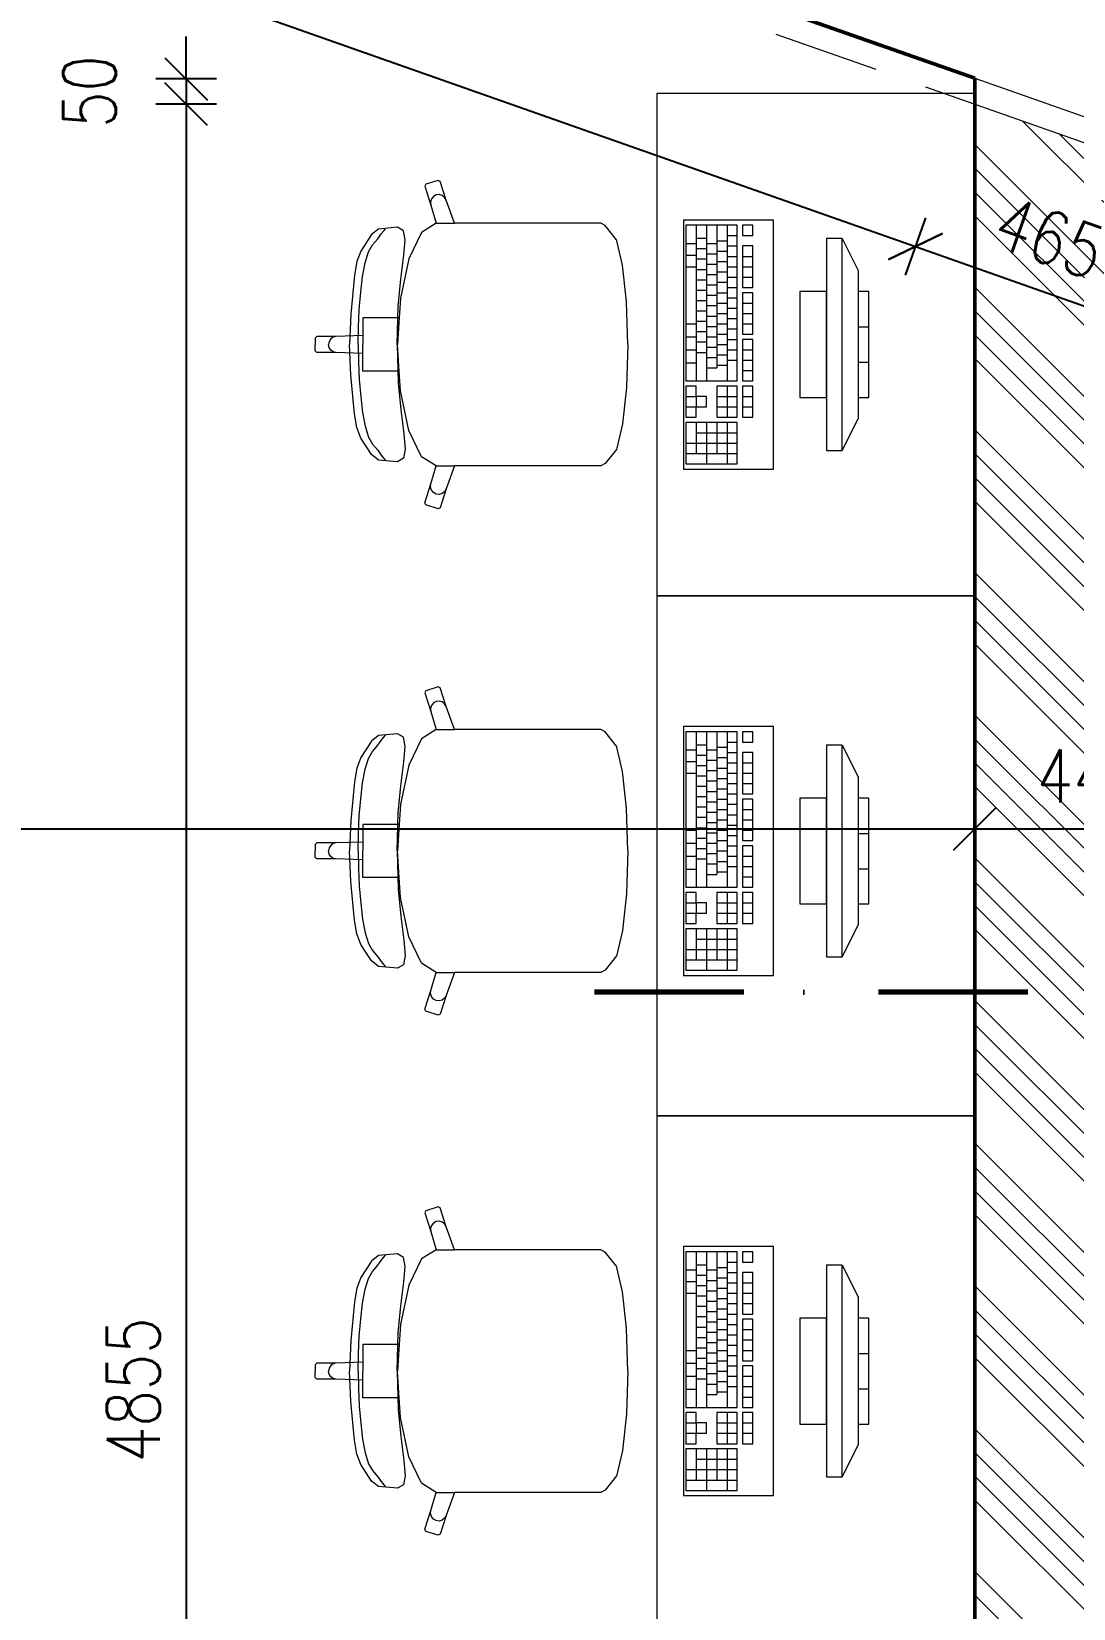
# Model space of a CAD drawing. Header units: millimetres. Extents: x 89194 to 559352, y -753138 to -204019.
# Drawn here: x 350518 to 352485, y -488132 to -485155 of the extents above; entities that cross this region are included whole.
import ezdxf

# ---------------------------------------------------------------- set-up
doc = ezdxf.new("R2010")
doc.units = ezdxf.units.MM
doc.header["$LTSCALE"] = 400
doc.header["$PDMODE"] = 3
doc.linetypes.add('DASHED', pattern=[0.75, 0.5, -0.25])
doc.linetypes.add('Čerchovaná', pattern=[1340.555525, 705.555534, -352.777767, 0, -282.222223])
for name, color, linetype, lineweight in [('RG_koty', 7, 'Continuous', 9), ('RG_nábytek', 32, 'Continuous', 9), ('RG_rozhraní mater', 51, 'Continuous', 9), ('RG_velmi tlustá', 5, 'Continuous', 70), ('RG_zdivo nové', 1, 'Continuous', 50), ('RG_zdivo stávající', 30, 'Continuous', 50), ('RG_čárkovaně', 40, 'DASHED', 9), ('RG_šrafy', 253, 'Continuous', 9)]:
    doc.layers.add(name, color=color, linetype=linetype, lineweight=lineweight)
doc.styles.add('Koty', font='romans.shx', dxfattribs={"width": 0.8})
doc.dimstyles.new('RG_50_vnitřní', dxfattribs={"dimscale": 50, "dimtxt": 2, "dimasz": 1.6, "dimexe": 1.15, "dimexo": 0, "dimgap": 1, "dimtad": 1, "dimdec": 0, "dimrnd": 5, "dimzin": 0, "dimdsep": 46, "dimtxsty": 'Koty', "dimblk1": 'OBLIQUE', "dimblk2": 'OBLIQUE', "dimsah": 1, "dimcen": 0.09, "dimclrd": 256, "dimclre": 256, "dimclrt": 2, "dimazin": 0, "dimtfac": 1, "dimtdec": 0, "dimtmove": 2, "dimatfit": 3, "dimfxl": 1.15, "dimfxlon": 1, "dimtolj": 1, "dimtzin": 0, "dimarcsym": 0})

# ---------------------------------------------------------------- blocks, each defined once
blk = doc.blocks.new('nabytek_mala_ucebna')
at = {"layer": 'RG_nábytek'}
for p, q in [((484304, -444588.5), (483704, -444588.5)), ((483704, -444588.5), (483704, -445537)), ((484304, -445537), (484304, -444588.5)), ((483268.1, -444760.2), (483266.1, -444764)), ((483266.1, -444764), (483277.5, -444799.5)), ((483290.8, -444752.8), (483268.1, -444760.2)), ((483294.6, -444754.7), (483290.8, -444752.8)), ((483306, -444790.1), (483294.6, -444754.7)), ((483278.4, -444787.9), (483276.9, -444793.6)), ((483276.9, -444793.6), (483277.5, -444799.5)), ((483282.1, -444783.3), (483278.4, -444787.9)), ((483287.2, -444780.4), (483282.1, -444783.3)), ((483292.9, -444779.7), (483287.2, -444780.4)), ((483298.6, -444781.3), (483292.9, -444779.7)), ((483303.1, -444785), (483298.6, -444781.3)), ((483306, -444790.1), (483303.1, -444785)), ((483321.7, -444833.5), (483306, -444790.1)), ((483277.5, -444799.5), (483287.2, -444833.6)), ((483165, -444855.2), (483144.9, -444886.2)), ((483178.2, -444844.7), (483165, -444855.2)), ((483177.4, -444863.1), (483183.6, -444854)), ((483214.3, -444841.4), (483178.2, -444844.7)), ((483183.6, -444854), (483188.7, -444847.8)), ((483188.7, -444847.8), (483191.4, -444844)), ((483225.8, -444848.1), (483214.3, -444841.4)), ((483228.9, -444865.3), (483225.8, -444848.1)), ((483259.4, -444851), (483235.6, -444900.7)), ((483287.2, -444833.6), (483259.4, -444851)), ((483287.4, -444833.5), (483287.2, -444833.6)), ((483287.4, -444833.5), (483321.7, -444833.5)), ((483530.8, -444833.5), (483321.7, -444833.5)), ((483566.9, -444833.5), (483530.8, -444833.5)), ((483597.9, -444833.5), (483566.9, -444833.5)), ((483606.5, -444838.1), (483597.9, -444833.5)), ((483627.7, -444864.9), (483606.5, -444838.1)), ((483924, -444827.8), (483754, -444827.8)), ((483754, -444827.8), (483754, -445297.8)), ((483758.8, -444837.6), (483758.8, -445131.3)), ((483855.8, -444837.6), (483758.8, -444837.6)), ((483778.2, -444837.6), (483778.2, -445131.3)), ((483797.6, -444837.6), (483797.6, -445131.3)), ((483817, -444837.6), (483817, -445106.8)), ((483836.4, -444837.6), (483836.4, -445131.3)), ((483836.4, -444857.2), (483855.8, -444857.2)), ((483855.8, -445131.3), (483855.8, -444837.6)), ((483865.5, -444837.6), (483865.5, -444857.2)), ((483884.9, -444837.6), (483865.5, -444837.6)), ((483865.5, -444857.2), (483884.9, -444857.2)), ((483884.9, -444857.2), (483884.9, -444837.6)), ((483924, -445297.8), (483924, -444827.8)), ((483144.9, -444886.2), (483137.7, -444906.2)), ((483159.7, -444888), (483167.4, -444874.8)), ((483167.4, -444874.8), (483177.4, -444863.1)), ((483226.3, -444894.2), (483228.9, -444865.3)), ((483628.5, -444867), (483627.7, -444864.9)), ((483639.2, -444912.9), (483628.5, -444867)), ((483758.8, -444871.8), (483778.2, -444871.8)), ((483778.2, -444862.1), (483797.6, -444862.1)), ((483778.2, -444881.6), (483797.6, -444881.6)), ((483797.6, -444871.8), (483817, -444871.8)), ((483817, -444866.9), (483836.4, -444866.9)), ((483817, -444886.5), (483836.4, -444886.5)), ((483836.4, -444876.7), (483855.8, -444876.7)), ((483865.5, -444876.7), (483865.5, -444955.1)), ((483884.9, -444876.7), (483865.5, -444876.7)), ((483884.9, -444955.1), (483884.9, -444876.7)), ((484024, -444862.8), (484024, -445262.8)), ((484054, -444862.8), (484024, -444862.8)), ((484054, -445262.8), (484054, -444862.8)), ((484054, -444862.8), (484084, -444922.8)), ((483137.7, -444906.2), (483132.9, -444932.1)), ((483148.5, -444934.3), (483153.4, -444908.3)), ((483153.4, -444908.3), (483159.7, -444888)), ((483235.6, -444900.7), (483219.7, -444975)), ((483220.5, -444939.6), (483226.3, -444894.2)), ((483646.4, -444981.7), (483639.2, -444912.9)), ((483758.8, -444893.9), (483778.2, -444893.9)), ((483758.8, -444915.9), (483778.2, -444915.9)), ((483778.2, -444901.2), (483797.6, -444901.2)), ((483797.6, -444891.4), (483817, -444891.4)), ((483797.6, -444911), (483817, -444911)), ((483817, -444906.1), (483836.4, -444906.1)), ((483836.4, -444896.3), (483855.8, -444896.3)), ((483836.4, -444915.9), (483855.8, -444915.9)), ((483865.5, -444896.3), (483884.9, -444896.3)), ((483865.5, -444915.9), (483884.9, -444915.9)), ((483132.9, -444932.1), (483125.9, -445005.3)), ((483144.8, -444964.2), (483148.5, -444934.3)), ((483215.8, -444990.5), (483220.5, -444939.6)), ((483778.2, -444920.8), (483797.6, -444920.8)), ((483778.2, -444940.4), (483797.6, -444940.4)), ((483797.6, -444930.6), (483817, -444930.6)), ((483817, -444925.7), (483836.4, -444925.7)), ((483817, -444945.3), (483836.4, -444945.3)), ((483836.4, -444935.5), (483855.8, -444935.5)), ((483865.5, -444935.5), (483884.9, -444935.5)), ((484084, -444922.8), (484084, -445202.8)), ((483142.2, -444996.7), (483144.8, -444964.2)), ((483219.7, -444975), (483217.3, -445012.5)), ((483778.2, -444960), (483797.6, -444960)), ((483797.6, -444950.2), (483817, -444950.2)), ((483797.6, -444969.8), (483817, -444969.8)), ((483817, -444964.9), (483836.4, -444964.9)), ((483836.4, -444955.1), (483855.8, -444955.1)), ((483836.4, -444974.7), (483855.8, -444974.7)), ((483865.5, -444955.1), (483884.9, -444955.1)), ((483865.5, -444964.9), (483865.5, -445043.2)), ((483884.9, -444964.9), (483865.5, -444964.9)), ((483884.9, -445043.2), (483884.9, -444964.9)), ((483974, -444962.8), (483974, -445162.8)), ((484024, -444962.8), (483974, -444962.8)), ((484024, -445162.8), (484024, -444962.8)), ((484084, -444962.8), (484084, -445162.8)), ((484104, -444962.8), (484084, -444962.8)), ((484104, -445162.8), (484104, -444962.8)), ((483125.9, -445005.3), (483123.7, -445062.8)), ((483140.8, -445030.1), (483142.2, -444996.7)), ((483213.5, -445062.8), (483215.8, -444990.5)), ((483646.5, -444982.7), (483646.4, -444981.7)), ((483649, -445062.8), (483646.5, -444982.7)), ((483778.2, -444979.6), (483797.6, -444979.6)), ((483778.2, -444999.1), (483797.6, -444999.1)), ((483797.6, -444989.3), (483817, -444989.3)), ((483817, -444984.4), (483836.4, -444984.4)), ((483817, -445004), (483836.4, -445004)), ((483836.4, -444994.2), (483855.8, -444994.2)), ((483865.5, -444984.4), (483884.9, -444984.4)), ((483865.5, -445004), (483884.9, -445004)), ((483140.3, -445062.8), (483140.8, -445030.1)), ((483178.6, -445012.5), (483148.7, -445012.5)), ((483148.7, -445012.5), (483148.7, -445045.9)), ((483217.3, -445012.5), (483178.6, -445012.5)), ((483217.3, -445012.5), (483214.1, -445062.8)), ((483758.8, -445023.6), (483778.2, -445023.6)), ((483778.2, -445018.7), (483797.6, -445018.7)), ((483797.6, -445008.9), (483817, -445008.9)), ((483797.6, -445028.5), (483817, -445028.5)), ((483817, -445023.6), (483836.4, -445023.6)), ((483836.4, -445013.8), (483855.8, -445013.8)), ((483836.4, -445033.4), (483855.8, -445033.4)), ((483865.5, -445023.6), (483884.9, -445023.6)), ((484084, -445029.4), (484104, -445029.4)), ((483061.9, -445047.7), (483059, -445050.7)), ((483059, -445050.7), (483059, -445062.8)), ((483059, -445074.9), (483059, -445062.8)), ((483098.8, -445047.7), (483061.9, -445047.7)), ((483085, -445057), (483083.9, -445062.8)), ((483085, -445068.6), (483083.9, -445062.8)), ((483088.3, -445052.1), (483085, -445057)), ((483093.1, -445048.8), (483088.3, -445052.1)), ((483098.8, -445047.7), (483093.1, -445048.8)), ((483148.7, -445045.9), (483098.8, -445047.7)), ((483125.9, -445120.3), (483123.7, -445062.8)), ((483140.3, -445062.8), (483140.8, -445095.5)), ((483148.7, -445045.9), (483148.7, -445062.8)), ((483148.7, -445079.7), (483148.7, -445062.8)), ((483213.5, -445062.8), (483215.8, -445135.1)), ((483217.3, -445113.1), (483214.1, -445062.8)), ((483649, -445062.8), (483646.5, -445142.8)), ((483758.8, -445048.1), (483778.2, -445048.1)), ((483778.2, -445038.3), (483797.6, -445038.3)), ((483778.2, -445057.9), (483797.6, -445057.9)), ((483797.6, -445048.1), (483817, -445048.1)), ((483817, -445043.2), (483836.4, -445043.2)), ((483817, -445062.8), (483836.4, -445062.8)), ((483836.4, -445053), (483855.8, -445053)), ((483865.5, -445043.2), (483884.9, -445043.2)), ((483865.5, -445053), (483865.5, -445131.3)), ((483884.9, -445053), (483865.5, -445053)), ((483884.9, -445131.3), (483884.9, -445053)), ((483061.9, -445077.9), (483059, -445074.9)), ((483098.8, -445077.9), (483061.9, -445077.9)), ((483088.3, -445073.5), (483085, -445068.6)), ((483093.1, -445076.7), (483088.3, -445073.5)), ((483098.8, -445077.9), (483093.1, -445076.7)), ((483148.7, -445079.7), (483098.8, -445077.9)), ((483140.8, -445095.5), (483142.2, -445128.9)), ((483148.7, -445113.1), (483148.7, -445079.7)), ((483758.8, -445072.6), (483778.2, -445072.6)), ((483778.2, -445077.5), (483797.6, -445077.5)), ((483797.6, -445067.7), (483817, -445067.7)), ((483797.6, -445087.3), (483817, -445087.3)), ((483817, -445082.4), (483836.4, -445082.4)), ((483836.4, -445072.6), (483855.8, -445072.6)), ((483836.4, -445092.2), (483855.8, -445092.2)), ((483865.5, -445072.6), (483884.9, -445072.6)), ((483865.5, -445092.2), (483884.9, -445092.2)), ((483132.9, -445193.5), (483125.9, -445120.3)), ((483178.6, -445113.1), (483148.7, -445113.1)), ((483217.3, -445113.1), (483178.6, -445113.1)), ((483219.7, -445150.5), (483217.3, -445113.1)), ((483758.8, -445097.1), (483778.2, -445097.1)), ((483797.6, -445106.8), (483817, -445106.8)), ((483817, -445101.9), (483836.4, -445101.9)), ((483865.5, -445111.7), (483884.9, -445111.7)), ((484084, -445096.1), (484104, -445096.1)), ((483142.2, -445128.9), (483144.8, -445161.3)), ((483215.8, -445135.1), (483220.5, -445186)), ((483235.6, -445224.9), (483219.7, -445150.5)), ((483646.4, -445143.9), (483639.2, -445212.6)), ((483646.5, -445142.8), (483646.4, -445143.9)), ((483758.8, -445131.3), (483855.8, -445131.3)), ((483758.8, -445141.1), (483758.8, -445199.9)), ((483778.2, -445141.1), (483758.8, -445141.1)), ((483778.2, -445160.7), (483778.2, -445141.1)), ((483817, -445141.1), (483817, -445199.9)), ((483855.8, -445141.1), (483817, -445141.1)), ((483836.4, -445141.1), (483836.4, -445199.9)), ((483855.8, -445199.9), (483855.8, -445141.1)), ((483865.5, -445131.3), (483884.9, -445131.3)), ((483865.5, -445141.1), (483865.5, -445199.9)), ((483884.9, -445141.1), (483865.5, -445141.1)), ((483884.9, -445199.9), (483884.9, -445141.1)), ((483144.8, -445161.3), (483148.5, -445191.3)), ((483758.8, -445160.7), (483778.2, -445160.7)), ((483758.8, -445180.3), (483778.2, -445180.3)), ((483797.6, -445160.7), (483778.2, -445160.7)), ((483778.2, -445160.7), (483778.2, -445180.3)), ((483778.2, -445199.9), (483778.2, -445180.3)), ((483778.2, -445180.3), (483797.6, -445180.3)), ((483797.6, -445180.3), (483797.6, -445160.7)), ((483817, -445160.7), (483855.8, -445160.7)), ((483817, -445180.3), (483855.8, -445180.3)), ((483865.5, -445160.7), (483884.9, -445160.7)), ((483865.5, -445180.3), (483884.9, -445180.3)), ((483974, -445162.8), (484024, -445162.8)), ((484084, -445162.8), (484104, -445162.8)), ((483137.7, -445219.4), (483132.9, -445193.5)), ((483148.5, -445191.3), (483153.4, -445217.2)), ((483220.5, -445186), (483226.3, -445231.3)), ((483639.2, -445212.6), (483628.5, -445258.6)), ((483758.8, -445199.9), (483778.2, -445199.9)), ((483758.8, -445209.7), (483758.8, -445288)), ((483855.8, -445209.7), (483758.8, -445209.7)), ((483778.2, -445209.7), (483778.2, -445268.4)), ((483797.6, -445209.7), (483797.6, -445288)), ((483817, -445199.9), (483855.8, -445199.9)), ((483817, -445209.7), (483817, -445268.4)), ((483836.4, -445209.7), (483836.4, -445288)), ((483855.8, -445288), (483855.8, -445209.7)), ((483865.5, -445199.9), (483884.9, -445199.9)), ((484054, -445262.8), (484084, -445202.8)), ((483144.9, -445239.3), (483137.7, -445219.4)), ((483165, -445270.3), (483144.9, -445239.3)), ((483153.4, -445217.2), (483159.7, -445237.6)), ((483159.7, -445237.6), (483167.4, -445250.8)), ((483226.3, -445231.3), (483228.9, -445260.2)), ((483259.4, -445274.6), (483235.6, -445224.9)), ((483778.2, -445229.2), (483855.8, -445229.2)), ((483178.2, -445280.9), (483165, -445270.3)), ((483167.4, -445250.8), (483177.4, -445262.5)), ((483177.4, -445262.5), (483183.6, -445271.5)), ((483183.6, -445271.5), (483188.7, -445277.8)), ((483228.9, -445260.2), (483225.8, -445277.5)), ((483627.7, -445260.7), (483606.5, -445287.5)), ((483628.5, -445258.6), (483627.7, -445260.7)), ((483758.8, -445248.8), (483855.8, -445248.8)), ((483758.8, -445268.4), (483855.8, -445268.4)), ((484024, -445262.8), (484054, -445262.8)), ((483214.3, -445284.2), (483178.2, -445280.9)), ((483188.7, -445277.8), (483191.4, -445281.5)), ((483225.8, -445277.5), (483214.3, -445284.2)), ((483287.2, -445291.9), (483259.4, -445274.6)), ((483277.5, -445326.1), (483287.2, -445291.9)), ((483287.4, -445292.1), (483287.2, -445291.9)), ((483287.4, -445292.1), (483321.7, -445292.1)), ((483321.7, -445292.1), (483306, -445335.4)), ((483530.8, -445292.1), (483321.7, -445292.1)), ((483566.9, -445292.1), (483530.8, -445292.1)), ((483597.9, -445292.1), (483566.9, -445292.1)), ((483606.5, -445287.5), (483597.9, -445292.1)), ((483754, -445297.8), (483924, -445297.8)), ((483758.8, -445288), (483855.8, -445288)), ((483266.1, -445361.5), (483277.5, -445326.1)), ((483276.9, -445331.9), (483277.5, -445326.1)), ((483278.4, -445337.6), (483276.9, -445331.9)), ((483268.1, -445365.3), (483266.1, -445361.5)), ((483282.1, -445342.2), (483278.4, -445337.6)), ((483287.2, -445345.1), (483282.1, -445342.2)), ((483292.9, -445345.8), (483287.2, -445345.1)), ((483298.6, -445344.2), (483292.9, -445345.8)), ((483306, -445335.4), (483294.6, -445370.8)), ((483303.1, -445340.6), (483298.6, -445344.2)), ((483306, -445335.4), (483303.1, -445340.6)), ((483290.8, -445372.8), (483268.1, -445365.3)), ((483294.6, -445370.8), (483290.8, -445372.8)), ((483704, -445537), (484304, -445537)), ((484304, -445537), (483704, -445537)), ((483704, -445537), (483704, -446537)), ((484304, -446537), (484304, -445537)), ((483268.1, -445716.5), (483266.1, -445720.3)), ((483266.1, -445720.3), (483277.5, -445755.7)), ((483290.8, -445709), (483268.1, -445716.5)), ((483294.6, -445711), (483290.8, -445709)), ((483306, -445746.4), (483294.6, -445711)), ((483278.4, -445744.2), (483276.9, -445749.9)), ((483276.9, -445749.9), (483277.5, -445755.7)), ((483282.1, -445739.6), (483278.4, -445744.2)), ((483287.2, -445736.7), (483282.1, -445739.6)), ((483292.9, -445736), (483287.2, -445736.7)), ((483298.6, -445737.6), (483292.9, -445736)), ((483303.1, -445741.2), (483298.6, -445737.6)), ((483306, -445746.4), (483303.1, -445741.2)), ((483321.7, -445789.8), (483306, -445746.4)), ((483277.5, -445755.7), (483287.2, -445789.9)), ((483178.2, -445800.9), (483165, -445811.5)), ((483177.4, -445819.3), (483183.6, -445810.3)), ((483214.3, -445797.6), (483178.2, -445800.9)), ((483183.6, -445810.3), (483188.7, -445804)), ((483188.7, -445804), (483191.4, -445800.3)), ((483225.8, -445804.3), (483214.3, -445797.6)), ((483228.9, -445821.6), (483225.8, -445804.3)), ((483259.4, -445807.2), (483235.6, -445856.9)), ((483287.2, -445789.9), (483259.4, -445807.2)), ((483287.4, -445789.8), (483287.2, -445789.9)), ((483287.4, -445789.8), (483321.7, -445789.8)), ((483530.8, -445789.8), (483321.7, -445789.8)), ((483566.9, -445789.8), (483530.8, -445789.8)), ((483597.9, -445789.8), (483566.9, -445789.8)), ((483606.5, -445794.3), (483597.9, -445789.8)), ((483627.7, -445821.1), (483606.5, -445794.3)), ((483924, -445784), (483754, -445784)), ((483754, -445784), (483754, -446254)), ((483758.8, -445793.8), (483758.8, -446087.6)), ((483855.8, -445793.8), (483758.8, -445793.8)), ((483778.2, -445793.8), (483778.2, -446087.6)), ((483797.6, -445793.8), (483797.6, -446087.6)), ((483817, -445793.8), (483817, -446063.1)), ((483836.4, -445793.8), (483836.4, -446087.6)), ((483855.8, -446087.6), (483855.8, -445793.8)), ((483865.5, -445793.8), (483865.5, -445813.4)), ((483884.9, -445793.8), (483865.5, -445793.8)), ((483884.9, -445813.4), (483884.9, -445793.8)), ((483924, -446254), (483924, -445784)), ((483165, -445811.5), (483144.9, -445842.5)), ((483159.7, -445844.2), (483167.4, -445831)), ((483167.4, -445831), (483177.4, -445819.3)), ((483226.3, -445850.5), (483228.9, -445821.6)), ((483628.5, -445823.2), (483627.7, -445821.1)), ((483639.2, -445869.2), (483628.5, -445823.2)), ((483758.8, -445828.1), (483778.2, -445828.1)), ((483778.2, -445818.3), (483797.6, -445818.3)), ((483778.2, -445837.9), (483797.6, -445837.9)), ((483797.6, -445828.1), (483817, -445828.1)), ((483817, -445823.2), (483836.4, -445823.2)), ((483836.4, -445813.4), (483855.8, -445813.4)), ((483836.4, -445833), (483855.8, -445833)), ((483865.5, -445813.4), (483884.9, -445813.4)), ((483865.5, -445833), (483865.5, -445911.3)), ((483884.9, -445833), (483865.5, -445833)), ((483884.9, -445911.3), (483884.9, -445833)), ((484024, -445819), (484024, -446219)), ((484054, -445819), (484024, -445819)), ((484054, -446219), (484054, -445819)), ((484054, -445819), (484084, -445879)), ((483137.7, -445862.4), (483132.9, -445888.3)), ((483144.9, -445842.5), (483137.7, -445862.4)), ((483148.5, -445890.5), (483153.4, -445864.6)), ((483153.4, -445864.6), (483159.7, -445844.2)), ((483235.6, -445856.9), (483219.7, -445931.3)), ((483220.5, -445895.8), (483226.3, -445850.5)), ((483646.4, -445937.9), (483639.2, -445869.2)), ((483758.8, -445850.1), (483778.2, -445850.1)), ((483778.2, -445857.5), (483797.6, -445857.5)), ((483797.6, -445847.7), (483817, -445847.7)), ((483797.6, -445867.3), (483817, -445867.3)), ((483817, -445842.8), (483836.4, -445842.8)), ((483817, -445862.4), (483836.4, -445862.4)), ((483836.4, -445852.6), (483855.8, -445852.6)), ((483865.5, -445852.6), (483884.9, -445852.6)), ((483132.9, -445888.3), (483125.9, -445961.5)), ((483144.8, -445920.5), (483148.5, -445890.5)), ((483215.8, -445946.7), (483220.5, -445895.8)), ((483758.8, -445872.2), (483778.2, -445872.2)), ((483778.2, -445877.1), (483797.6, -445877.1)), ((483778.2, -445896.6), (483797.6, -445896.6)), ((483797.6, -445886.8), (483817, -445886.8)), ((483817, -445881.9), (483836.4, -445881.9)), ((483836.4, -445872.2), (483855.8, -445872.2)), ((483836.4, -445891.7), (483855.8, -445891.7)), ((483865.5, -445872.2), (483884.9, -445872.2)), ((483865.5, -445891.7), (483884.9, -445891.7)), ((484084, -445879), (484084, -446159)), ((483142.2, -445952.9), (483144.8, -445920.5)), ((483778.2, -445916.2), (483797.6, -445916.2)), ((483797.6, -445906.4), (483817, -445906.4)), ((483797.6, -445926), (483817, -445926)), ((483817, -445901.5), (483836.4, -445901.5)), ((483817, -445921.1), (483836.4, -445921.1)), ((483836.4, -445911.3), (483855.8, -445911.3)), ((483865.5, -445911.3), (483884.9, -445911.3)), ((483865.5, -445921.1), (483865.5, -445999.4)), ((483884.9, -445921.1), (483865.5, -445921.1)), ((483884.9, -445999.4), (483884.9, -445921.1)), ((483974, -445919), (483974, -446119)), ((484024, -445919), (483974, -445919)), ((484024, -446119), (484024, -445919)), ((484084, -445919), (484084, -446119)), ((484104, -445919), (484084, -445919)), ((484104, -446119), (484104, -445919)), ((483140.8, -445986.3), (483142.2, -445952.9)), ((483213.5, -446019), (483215.8, -445946.7)), ((483219.7, -445931.3), (483217.3, -445968.7)), ((483646.5, -445939), (483646.4, -445937.9)), ((483649, -446019), (483646.5, -445939)), ((483778.2, -445935.8), (483797.6, -445935.8)), ((483778.2, -445955.4), (483797.6, -445955.4)), ((483797.6, -445945.6), (483817, -445945.6)), ((483817, -445940.7), (483836.4, -445940.7)), ((483836.4, -445930.9), (483855.8, -445930.9)), ((483836.4, -445950.5), (483855.8, -445950.5)), ((483865.5, -445940.7), (483884.9, -445940.7)), ((483125.9, -445961.5), (483123.7, -446019)), ((483140.3, -446019), (483140.8, -445986.3)), ((483178.6, -445968.7), (483148.7, -445968.7)), ((483148.7, -445968.7), (483148.7, -446002.1)), ((483217.3, -445968.7), (483178.6, -445968.7)), ((483217.3, -445968.7), (483214.1, -446019)), ((483758.8, -445979.9), (483778.2, -445979.9)), ((483778.2, -445975), (483797.6, -445975)), ((483797.6, -445965.2), (483817, -445965.2)), ((483797.6, -445984.8), (483817, -445984.8)), ((483817, -445960.3), (483836.4, -445960.3)), ((483817, -445979.9), (483836.4, -445979.9)), ((483836.4, -445970.1), (483855.8, -445970.1)), ((483865.5, -445960.3), (483884.9, -445960.3)), ((483865.5, -445979.9), (483884.9, -445979.9)), ((484084, -445985.7), (484104, -445985.7)), ((483061.9, -446003.9), (483059, -446007)), ((483059, -446007), (483059, -446019)), ((483098.8, -446003.9), (483061.9, -446003.9)), ((483085, -446013.3), (483083.9, -446019)), ((483088.3, -446008.4), (483085, -446013.3)), ((483093.1, -446005.1), (483088.3, -446008.4)), ((483098.8, -446003.9), (483093.1, -446005.1)), ((483148.7, -446002.1), (483098.8, -446003.9)), ((483148.7, -446002.1), (483148.7, -446019)), ((483758.8, -446004.3), (483778.2, -446004.3)), ((483778.2, -445994.6), (483797.6, -445994.6)), ((483778.2, -446014.1), (483797.6, -446014.1)), ((483797.6, -446004.3), (483817, -446004.3)), ((483817, -445999.4), (483836.4, -445999.4)), ((483836.4, -445989.7), (483855.8, -445989.7)), ((483836.4, -446009.2), (483855.8, -446009.2)), ((483865.5, -445999.4), (483884.9, -445999.4)), ((483865.5, -446009.2), (483865.5, -446087.6)), ((483884.9, -446009.2), (483865.5, -446009.2)), ((483884.9, -446087.6), (483884.9, -446009.2)), ((483059, -446031.1), (483059, -446019)), ((483061.9, -446034.1), (483059, -446031.1)), ((483098.8, -446034.1), (483061.9, -446034.1)), ((483085, -446024.8), (483083.9, -446019)), ((483088.3, -446029.7), (483085, -446024.8)), ((483093.1, -446033), (483088.3, -446029.7)), ((483098.8, -446034.1), (483093.1, -446033)), ((483148.7, -446035.9), (483098.8, -446034.1)), ((483125.9, -446076.5), (483123.7, -446019)), ((483140.3, -446019), (483140.8, -446051.8)), ((483148.7, -446035.9), (483148.7, -446019)), ((483148.7, -446069.3), (483148.7, -446035.9)), ((483213.5, -446019), (483215.8, -446091.3)), ((483217.3, -446069.3), (483214.1, -446019)), ((483649, -446019), (483646.5, -446099.1)), ((483758.8, -446028.8), (483778.2, -446028.8)), ((483778.2, -446033.7), (483797.6, -446033.7)), ((483797.6, -446023.9), (483817, -446023.9)), ((483797.6, -446043.5), (483817, -446043.5)), ((483817, -446019), (483836.4, -446019)), ((483817, -446038.6), (483836.4, -446038.6)), ((483836.4, -446028.8), (483855.8, -446028.8)), ((483836.4, -446048.4), (483855.8, -446048.4)), ((483865.5, -446028.8), (483884.9, -446028.8)), ((483865.5, -446048.4), (483884.9, -446048.4)), ((483132.9, -446149.7), (483125.9, -446076.5)), ((483140.8, -446051.8), (483142.2, -446085.1)), ((483178.6, -446069.3), (483148.7, -446069.3)), ((483217.3, -446069.3), (483178.6, -446069.3)), ((483219.7, -446106.8), (483217.3, -446069.3)), ((483758.8, -446053.3), (483778.2, -446053.3)), ((483797.6, -446063.1), (483817, -446063.1)), ((483817, -446058.2), (483836.4, -446058.2)), ((483865.5, -446068), (483884.9, -446068)), ((484084, -446052.4), (484104, -446052.4)), ((483142.2, -446085.1), (483144.8, -446117.6)), ((483215.8, -446091.3), (483220.5, -446142.3)), ((483235.6, -446181.1), (483219.7, -446106.8)), ((483646.4, -446100.1), (483639.2, -446168.9)), ((483646.5, -446099.1), (483646.4, -446100.1)), ((483758.8, -446087.6), (483855.8, -446087.6)), ((483758.8, -446097.4), (483758.8, -446156.1)), ((483778.2, -446097.4), (483758.8, -446097.4)), ((483778.2, -446116.9), (483778.2, -446097.4)), ((483817, -446097.4), (483817, -446156.1)), ((483855.8, -446097.4), (483817, -446097.4)), ((483836.4, -446097.4), (483836.4, -446156.1)), ((483855.8, -446156.1), (483855.8, -446097.4)), ((483865.5, -446087.6), (483884.9, -446087.6)), ((483865.5, -446097.4), (483865.5, -446156.1)), ((483884.9, -446097.4), (483865.5, -446097.4)), ((483884.9, -446156.1), (483884.9, -446097.4)), ((483144.8, -446117.6), (483148.5, -446147.6)), ((483758.8, -446116.9), (483778.2, -446116.9)), ((483758.8, -446136.5), (483778.2, -446136.5)), ((483797.6, -446116.9), (483778.2, -446116.9)), ((483778.2, -446116.9), (483778.2, -446136.5)), ((483778.2, -446156.1), (483778.2, -446136.5)), ((483778.2, -446136.5), (483797.6, -446136.5)), ((483797.6, -446136.5), (483797.6, -446116.9)), ((483817, -446116.9), (483855.8, -446116.9)), ((483817, -446136.5), (483855.8, -446136.5)), ((483865.5, -446116.9), (483884.9, -446116.9)), ((483865.5, -446136.5), (483884.9, -446136.5)), ((483974, -446119), (484024, -446119)), ((484084, -446119), (484104, -446119)), ((483137.7, -446175.6), (483132.9, -446149.7)), ((483148.5, -446147.6), (483153.4, -446173.5)), ((483220.5, -446142.3), (483226.3, -446187.6)), ((483758.8, -446156.1), (483778.2, -446156.1)), ((483758.8, -446165.9), (483758.8, -446244.2)), ((483855.8, -446165.9), (483758.8, -446165.9)), ((483778.2, -446165.9), (483778.2, -446224.7)), ((483797.6, -446165.9), (483797.6, -446244.2)), ((483817, -446156.1), (483855.8, -446156.1)), ((483817, -446165.9), (483817, -446224.7)), ((483836.4, -446165.9), (483836.4, -446244.2)), ((483855.8, -446244.2), (483855.8, -446165.9)), ((483865.5, -446156.1), (483884.9, -446156.1)), ((484054, -446219), (484084, -446159)), ((483144.9, -446195.6), (483137.7, -446175.6)), ((483165, -446226.6), (483144.9, -446195.6)), ((483153.4, -446173.5), (483159.7, -446193.9)), ((483159.7, -446193.9), (483167.4, -446207)), ((483226.3, -446187.6), (483228.9, -446216.5)), ((483259.4, -446230.8), (483235.6, -446181.1)), ((483639.2, -446168.9), (483628.5, -446214.8)), ((483778.2, -446185.5), (483855.8, -446185.5)), ((483178.2, -446237.1), (483165, -446226.6)), ((483167.4, -446207), (483177.4, -446218.8)), ((483177.4, -446218.8), (483183.6, -446227.8)), ((483228.9, -446216.5), (483225.8, -446233.7)), ((483627.7, -446217), (483606.5, -446243.8)), ((483628.5, -446214.8), (483627.7, -446217)), ((483758.8, -446205.1), (483855.8, -446205.1)), ((483758.8, -446224.7), (483855.8, -446224.7)), ((484024, -446219), (484054, -446219)), ((483214.3, -446240.4), (483178.2, -446237.1)), ((483183.6, -446227.8), (483188.7, -446234)), ((483188.7, -446234), (483191.4, -446237.8)), ((483225.8, -446233.7), (483214.3, -446240.4)), ((483287.2, -446248.2), (483259.4, -446230.8)), ((483277.5, -446282.3), (483287.2, -446248.2)), ((483287.4, -446248.3), (483287.2, -446248.2)), ((483287.4, -446248.3), (483321.7, -446248.3)), ((483321.7, -446248.3), (483306, -446291.7)), ((483530.8, -446248.3), (483321.7, -446248.3)), ((483566.9, -446248.3), (483530.8, -446248.3)), ((483597.9, -446248.3), (483566.9, -446248.3)), ((483606.5, -446243.8), (483597.9, -446248.3)), ((483754, -446254), (483924, -446254)), ((483758.8, -446244.2), (483855.8, -446244.2)), ((483266.1, -446317.8), (483277.5, -446282.3)), ((483276.9, -446288.2), (483277.5, -446282.3)), ((483278.4, -446293.9), (483276.9, -446288.2)), ((483282.1, -446298.5), (483278.4, -446293.9)), ((483287.2, -446301.4), (483282.1, -446298.5)), ((483292.9, -446302.1), (483287.2, -446301.4)), ((483298.6, -446300.5), (483292.9, -446302.1)), ((483306, -446291.7), (483294.6, -446327.1)), ((483303.1, -446296.8), (483298.6, -446300.5)), ((483306, -446291.7), (483303.1, -446296.8)), ((483268.1, -446321.6), (483266.1, -446317.8)), ((483290.8, -446329), (483268.1, -446321.6)), ((483294.6, -446327.1), (483290.8, -446329)), ((483704, -446519), (484304, -446519)), ((484304, -446519), (483704, -446519)), ((483704, -446519), (483704, -447519)), ((484304, -447519), (484304, -446519)), ((483268.1, -446698.5), (483266.1, -446702.3)), ((483266.1, -446702.3), (483277.5, -446737.7)), ((483290.8, -446691), (483268.1, -446698.5)), ((483294.6, -446693), (483290.8, -446691)), ((483306, -446728.4), (483294.6, -446693)), ((483278.4, -446726.2), (483276.9, -446731.9)), ((483276.9, -446731.9), (483277.5, -446737.7)), ((483282.1, -446721.6), (483278.4, -446726.2)), ((483287.2, -446718.7), (483282.1, -446721.6)), ((483292.9, -446718), (483287.2, -446718.7)), ((483298.6, -446719.6), (483292.9, -446718)), ((483303.1, -446723.2), (483298.6, -446719.6)), ((483306, -446728.4), (483303.1, -446723.2)), ((483321.7, -446771.8), (483306, -446728.4)), ((483277.5, -446737.7), (483287.2, -446771.9)), ((483178.2, -446782.9), (483165, -446793.5)), ((483177.4, -446801.3), (483183.6, -446792.3)), ((483214.3, -446779.6), (483178.2, -446782.9)), ((483183.6, -446792.3), (483188.7, -446786)), ((483188.7, -446786), (483191.4, -446782.3)), ((483225.8, -446786.3), (483214.3, -446779.6)), ((483228.9, -446803.6), (483225.8, -446786.3)), ((483259.4, -446789.2), (483235.6, -446838.9)), ((483287.2, -446771.9), (483259.4, -446789.2)), ((483287.4, -446771.8), (483287.2, -446771.9)), ((483287.4, -446771.8), (483321.7, -446771.8)), ((483530.8, -446771.8), (483321.7, -446771.8)), ((483566.9, -446771.8), (483530.8, -446771.8)), ((483597.9, -446771.8), (483566.9, -446771.8)), ((483606.5, -446776.3), (483597.9, -446771.8)), ((483627.7, -446803.1), (483606.5, -446776.3)), ((483924, -446766), (483754, -446766)), ((483754, -446766), (483754, -447236)), ((483758.8, -446775.8), (483758.8, -447069.6)), ((483855.8, -446775.8), (483758.8, -446775.8)), ((483778.2, -446775.8), (483778.2, -447069.6)), ((483797.6, -446775.8), (483797.6, -447069.6)), ((483817, -446775.8), (483817, -447045.1)), ((483836.4, -446775.8), (483836.4, -447069.6)), ((483855.8, -447069.6), (483855.8, -446775.8)), ((483865.5, -446775.8), (483865.5, -446795.4)), ((483884.9, -446775.8), (483865.5, -446775.8)), ((483884.9, -446795.4), (483884.9, -446775.8)), ((483924, -447236), (483924, -446766)), ((483165, -446793.5), (483144.9, -446824.5)), ((483159.7, -446826.2), (483167.4, -446813)), ((483167.4, -446813), (483177.4, -446801.3)), ((483226.3, -446832.5), (483228.9, -446803.6)), ((483628.5, -446805.2), (483627.7, -446803.1)), ((483639.2, -446851.2), (483628.5, -446805.2)), ((483758.8, -446810.1), (483778.2, -446810.1)), ((483778.2, -446800.3), (483797.6, -446800.3)), ((483778.2, -446819.9), (483797.6, -446819.9)), ((483797.6, -446810.1), (483817, -446810.1)), ((483817, -446805.2), (483836.4, -446805.2)), ((483836.4, -446795.4), (483855.8, -446795.4)), ((483836.4, -446815), (483855.8, -446815)), ((483865.5, -446795.4), (483884.9, -446795.4)), ((483865.5, -446815), (483865.5, -446893.3)), ((483884.9, -446815), (483865.5, -446815)), ((483884.9, -446893.3), (483884.9, -446815)), ((484024, -446801), (484024, -447201)), ((484054, -446801), (484024, -446801)), ((484054, -447201), (484054, -446801)), ((484054, -446801), (484084, -446861)), ((483137.7, -446844.4), (483132.9, -446870.3)), ((483144.9, -446824.5), (483137.7, -446844.4)), ((483148.5, -446872.5), (483153.4, -446846.6)), ((483153.4, -446846.6), (483159.7, -446826.2)), ((483235.6, -446838.9), (483219.7, -446913.3)), ((483220.5, -446877.8), (483226.3, -446832.5)), ((483646.4, -446919.9), (483639.2, -446851.2)), ((483758.8, -446832.1), (483778.2, -446832.1)), ((483778.2, -446839.5), (483797.6, -446839.5)), ((483797.6, -446829.7), (483817, -446829.7)), ((483797.6, -446849.3), (483817, -446849.3)), ((483817, -446824.8), (483836.4, -446824.8)), ((483817, -446844.4), (483836.4, -446844.4)), ((483836.4, -446834.6), (483855.8, -446834.6)), ((483865.5, -446834.6), (483884.9, -446834.6)), ((483132.9, -446870.3), (483125.9, -446943.5)), ((483144.8, -446902.5), (483148.5, -446872.5)), ((483215.8, -446928.7), (483220.5, -446877.8)), ((483758.8, -446854.2), (483778.2, -446854.2)), ((483778.2, -446859.1), (483797.6, -446859.1)), ((483778.2, -446878.6), (483797.6, -446878.6)), ((483797.6, -446868.8), (483817, -446868.8)), ((483817, -446863.9), (483836.4, -446863.9)), ((483836.4, -446854.2), (483855.8, -446854.2)), ((483836.4, -446873.7), (483855.8, -446873.7)), ((483865.5, -446854.2), (483884.9, -446854.2)), ((483865.5, -446873.7), (483884.9, -446873.7)), ((484084, -446861), (484084, -447141)), ((483142.2, -446934.9), (483144.8, -446902.5)), ((483778.2, -446898.2), (483797.6, -446898.2)), ((483797.6, -446888.4), (483817, -446888.4)), ((483797.6, -446908), (483817, -446908)), ((483817, -446883.5), (483836.4, -446883.5)), ((483817, -446903.1), (483836.4, -446903.1)), ((483836.4, -446893.3), (483855.8, -446893.3)), ((483865.5, -446893.3), (483884.9, -446893.3)), ((483865.5, -446903.1), (483865.5, -446981.4)), ((483884.9, -446903.1), (483865.5, -446903.1)), ((483884.9, -446981.4), (483884.9, -446903.1)), ((483974, -446901), (483974, -447101)), ((484024, -446901), (483974, -446901)), ((484024, -447101), (484024, -446901)), ((484084, -446901), (484084, -447101)), ((484104, -446901), (484084, -446901)), ((484104, -447101), (484104, -446901)), ((483140.8, -446968.3), (483142.2, -446934.9)), ((483213.5, -447001), (483215.8, -446928.7)), ((483219.7, -446913.3), (483217.3, -446950.7)), ((483646.5, -446921), (483646.4, -446919.9)), ((483649, -447001), (483646.5, -446921)), ((483778.2, -446917.8), (483797.6, -446917.8)), ((483778.2, -446937.4), (483797.6, -446937.4)), ((483797.6, -446927.6), (483817, -446927.6)), ((483817, -446922.7), (483836.4, -446922.7)), ((483836.4, -446912.9), (483855.8, -446912.9)), ((483836.4, -446932.5), (483855.8, -446932.5)), ((483865.5, -446922.7), (483884.9, -446922.7)), ((483125.9, -446943.5), (483123.7, -447001)), ((483140.3, -447001), (483140.8, -446968.3)), ((483178.6, -446950.7), (483148.7, -446950.7)), ((483148.7, -446950.7), (483148.7, -446984.1)), ((483217.3, -446950.7), (483178.6, -446950.7)), ((483217.3, -446950.7), (483214.1, -447001)), ((483758.8, -446961.9), (483778.2, -446961.9)), ((483778.2, -446957), (483797.6, -446957)), ((483797.6, -446947.2), (483817, -446947.2)), ((483797.6, -446966.8), (483817, -446966.8)), ((483817, -446942.3), (483836.4, -446942.3)), ((483817, -446961.9), (483836.4, -446961.9)), ((483836.4, -446952.1), (483855.8, -446952.1)), ((483865.5, -446942.3), (483884.9, -446942.3)), ((483865.5, -446961.9), (483884.9, -446961.9)), ((484084, -446967.7), (484104, -446967.7)), ((483061.9, -446985.9), (483059, -446989)), ((483059, -446989), (483059, -447001)), ((483059, -447013.1), (483059, -447001)), ((483098.8, -446985.9), (483061.9, -446985.9)), ((483085, -446995.3), (483083.9, -447001)), ((483085, -447006.8), (483083.9, -447001)), ((483088.3, -446990.4), (483085, -446995.3)), ((483093.1, -446987.1), (483088.3, -446990.4)), ((483098.8, -446985.9), (483093.1, -446987.1)), ((483148.7, -446984.1), (483098.8, -446985.9)), ((483125.9, -447058.5), (483123.7, -447001)), ((483140.3, -447001), (483140.8, -447033.8)), ((483148.7, -446984.1), (483148.7, -447001)), ((483148.7, -447017.9), (483148.7, -447001)), ((483213.5, -447001), (483215.8, -447073.3)), ((483217.3, -447051.3), (483214.1, -447001)), ((483649, -447001), (483646.5, -447081.1)), ((483758.8, -446986.3), (483778.2, -446986.3)), ((483778.2, -446976.6), (483797.6, -446976.6)), ((483778.2, -446996.1), (483797.6, -446996.1)), ((483797.6, -446986.3), (483817, -446986.3)), ((483817, -446981.4), (483836.4, -446981.4)), ((483817, -447001), (483836.4, -447001)), ((483836.4, -446971.7), (483855.8, -446971.7)), ((483836.4, -446991.2), (483855.8, -446991.2)), ((483865.5, -446981.4), (483884.9, -446981.4)), ((483865.5, -446991.2), (483865.5, -447069.6)), ((483884.9, -446991.2), (483865.5, -446991.2)), ((483884.9, -447069.6), (483884.9, -446991.2)), ((483061.9, -447016.1), (483059, -447013.1)), ((483098.8, -447016.1), (483061.9, -447016.1)), ((483088.3, -447011.7), (483085, -447006.8)), ((483093.1, -447015), (483088.3, -447011.7)), ((483098.8, -447016.1), (483093.1, -447015)), ((483148.7, -447017.9), (483098.8, -447016.1)), ((483148.7, -447051.3), (483148.7, -447017.9)), ((483758.8, -447010.8), (483778.2, -447010.8)), ((483778.2, -447015.7), (483797.6, -447015.7)), ((483797.6, -447005.9), (483817, -447005.9)), ((483797.6, -447025.5), (483817, -447025.5)), ((483817, -447020.6), (483836.4, -447020.6)), ((483836.4, -447010.8), (483855.8, -447010.8)), ((483836.4, -447030.4), (483855.8, -447030.4)), ((483865.5, -447010.8), (483884.9, -447010.8)), ((483865.5, -447030.4), (483884.9, -447030.4)), ((483132.9, -447131.7), (483125.9, -447058.5)), ((483140.8, -447033.8), (483142.2, -447067.1)), ((483178.6, -447051.3), (483148.7, -447051.3)), ((483217.3, -447051.3), (483178.6, -447051.3)), ((483219.7, -447088.8), (483217.3, -447051.3)), ((483758.8, -447035.3), (483778.2, -447035.3)), ((483797.6, -447045.1), (483817, -447045.1)), ((483817, -447040.2), (483836.4, -447040.2)), ((483865.5, -447050), (483884.9, -447050)), ((484084, -447034.4), (484104, -447034.4)), ((483142.2, -447067.1), (483144.8, -447099.6)), ((483215.8, -447073.3), (483220.5, -447124.3)), ((483235.6, -447163.1), (483219.7, -447088.8)), ((483646.4, -447082.1), (483639.2, -447150.9)), ((483646.5, -447081.1), (483646.4, -447082.1)), ((483758.8, -447069.6), (483855.8, -447069.6)), ((483758.8, -447079.4), (483758.8, -447138.1)), ((483778.2, -447079.4), (483758.8, -447079.4)), ((483778.2, -447098.9), (483778.2, -447079.4)), ((483817, -447079.4), (483817, -447138.1)), ((483855.8, -447079.4), (483817, -447079.4)), ((483836.4, -447079.4), (483836.4, -447138.1)), ((483855.8, -447138.1), (483855.8, -447079.4)), ((483865.5, -447069.6), (483884.9, -447069.6)), ((483865.5, -447079.4), (483865.5, -447138.1)), ((483884.9, -447079.4), (483865.5, -447079.4)), ((483884.9, -447138.1), (483884.9, -447079.4)), ((483144.8, -447099.6), (483148.5, -447129.6)), ((483758.8, -447098.9), (483778.2, -447098.9)), ((483758.8, -447118.5), (483778.2, -447118.5)), ((483797.6, -447098.9), (483778.2, -447098.9)), ((483778.2, -447098.9), (483778.2, -447118.5)), ((483778.2, -447138.1), (483778.2, -447118.5)), ((483778.2, -447118.5), (483797.6, -447118.5)), ((483797.6, -447118.5), (483797.6, -447098.9)), ((483817, -447098.9), (483855.8, -447098.9)), ((483817, -447118.5), (483855.8, -447118.5)), ((483865.5, -447098.9), (483884.9, -447098.9)), ((483865.5, -447118.5), (483884.9, -447118.5)), ((483974, -447101), (484024, -447101)), ((484084, -447101), (484104, -447101)), ((483137.7, -447157.6), (483132.9, -447131.7)), ((483148.5, -447129.6), (483153.4, -447155.5)), ((483220.5, -447124.3), (483226.3, -447169.6)), ((483758.8, -447138.1), (483778.2, -447138.1)), ((483758.8, -447147.9), (483758.8, -447226.2)), ((483855.8, -447147.9), (483758.8, -447147.9)), ((483778.2, -447147.9), (483778.2, -447206.7)), ((483797.6, -447147.9), (483797.6, -447226.2)), ((483817, -447138.1), (483855.8, -447138.1)), ((483817, -447147.9), (483817, -447206.7)), ((483836.4, -447147.9), (483836.4, -447226.2)), ((483855.8, -447226.2), (483855.8, -447147.9)), ((483865.5, -447138.1), (483884.9, -447138.1)), ((484054, -447201), (484084, -447141)), ((483144.9, -447177.6), (483137.7, -447157.6)), ((483165, -447208.6), (483144.9, -447177.6)), ((483153.4, -447155.5), (483159.7, -447175.9)), ((483159.7, -447175.9), (483167.4, -447189)), ((483226.3, -447169.6), (483228.9, -447198.5)), ((483259.4, -447212.8), (483235.6, -447163.1)), ((483639.2, -447150.9), (483628.5, -447196.8)), ((483778.2, -447167.5), (483855.8, -447167.5)), ((483178.2, -447219.1), (483165, -447208.6)), ((483167.4, -447189), (483177.4, -447200.8)), ((483177.4, -447200.8), (483183.6, -447209.8)), ((483228.9, -447198.5), (483225.8, -447215.7)), ((483627.7, -447199), (483606.5, -447225.8)), ((483628.5, -447196.8), (483627.7, -447199)), ((483758.8, -447187.1), (483855.8, -447187.1)), ((483758.8, -447206.7), (483855.8, -447206.7)), ((484024, -447201), (484054, -447201)), ((483214.3, -447222.4), (483178.2, -447219.1)), ((483183.6, -447209.8), (483188.7, -447216)), ((483188.7, -447216), (483191.4, -447219.8)), ((483225.8, -447215.7), (483214.3, -447222.4)), ((483287.2, -447230.2), (483259.4, -447212.8)), ((483277.5, -447264.3), (483287.2, -447230.2)), ((483287.4, -447230.3), (483287.2, -447230.2)), ((483287.4, -447230.3), (483321.7, -447230.3)), ((483321.7, -447230.3), (483306, -447273.7)), ((483530.8, -447230.3), (483321.7, -447230.3)), ((483566.9, -447230.3), (483530.8, -447230.3)), ((483597.9, -447230.3), (483566.9, -447230.3)), ((483606.5, -447225.8), (483597.9, -447230.3)), ((483754, -447236), (483924, -447236)), ((483758.8, -447226.2), (483855.8, -447226.2)), ((483266.1, -447299.8), (483277.5, -447264.3)), ((483276.9, -447270.2), (483277.5, -447264.3)), ((483278.4, -447275.9), (483276.9, -447270.2)), ((483282.1, -447280.5), (483278.4, -447275.9)), ((483287.2, -447283.4), (483282.1, -447280.5)), ((483292.9, -447284.1), (483287.2, -447283.4)), ((483298.6, -447282.5), (483292.9, -447284.1)), ((483306, -447273.7), (483294.6, -447309.1)), ((483303.1, -447278.8), (483298.6, -447282.5)), ((483306, -447273.7), (483303.1, -447278.8)), ((483268.1, -447303.6), (483266.1, -447299.8)), ((483290.8, -447311), (483268.1, -447303.6)), ((483294.6, -447309.1), (483290.8, -447311))]:
    blk.add_line(p, q, dxfattribs=at)
blk = doc.blocks.new('_Oblique')
at = {"color": 0, "linetype": 'ByBlock', "lineweight": -2}
blk.add_line((-0.5, -0.5), (0.5, 0.5), dxfattribs=at)
blk = doc.blocks.new('*D470')
at = {"layer": 'Defpoints', "color": 0, "transparency": 16777216}
for p in [(344848.3, -484055), (352298.3, -485244.3), (352298.3, -486660.5)]:
    blk.add_point(p, dxfattribs=at)
at = {"layer": 'RG_koty', "lineweight": -2, "transparency": 16777216}
for p, q in [((344848.3, -486603), (344848.3, -486718)), ((352298.3, -486603), (352298.3, -486718)), ((344848.3, -486660.5), (352298.3, -486660.5))]:
    blk.add_line(p, q, dxfattribs=at)
at = {"layer": 'RG_koty', "lineweight": -2, "transparency": 16777216, "xscale": 80, "yscale": 80, "zscale": 80, "rotation": 180}
blk.add_blockref('_Oblique', (344848.3, -486660.5), dxfattribs=at)
at = {"layer": 'RG_koty', "lineweight": -2, "transparency": 16777216, "xscale": 80, "yscale": 80, "zscale": 80}
blk.add_blockref('_Oblique', (352298.3, -486660.5), dxfattribs=at)
at = {"layer": 'RG_koty', "color": 2, "transparency": 16777216, "insert": (348573.3, -486560.5), "char_height": 100, "attachment_point": 5, "style": 'Koty'}
blk.add_mtext('\\A1;7450', dxfattribs=at)
blk = doc.blocks.new('*D471')
at = {"layer": 'Defpoints', "color": 0, "transparency": 16777216}
for p in [(352298.3, -485244.3), (352738.3, -485447), (352738.3, -486660.5)]:
    blk.add_point(p, dxfattribs=at)
at = {"layer": 'RG_koty', "lineweight": -2, "transparency": 16777216}
for p, q in [((352298.3, -486603), (352298.3, -486718)), ((352738.3, -486603), (352738.3, -486718)), ((352298.3, -486660.5), (352738.3, -486660.5))]:
    blk.add_line(p, q, dxfattribs=at)
at = {"layer": 'RG_koty', "lineweight": -2, "transparency": 16777216, "xscale": 80, "yscale": 80, "zscale": 80, "rotation": 180}
blk.add_blockref('_Oblique', (352298.3, -486660.5), dxfattribs=at)
at = {"layer": 'RG_koty', "lineweight": -2, "transparency": 16777216, "xscale": 80, "yscale": 80, "zscale": 80}
blk.add_blockref('_Oblique', (352738.3, -486660.5), dxfattribs=at)
at = {"layer": 'RG_koty', "color": 2, "transparency": 16777216, "insert": (352518.3, -486560.5), "char_height": 100, "attachment_point": 5, "style": 'Koty'}
blk.add_mtext('\\A1;440', dxfattribs=at)
blk = doc.blocks.new('*D488')
at = {"layer": 'Defpoints', "color": 0, "transparency": 16777216}
for p in [(352298.3, -485244.3), (350809.8, -485292), (352298.4, -485292)]:
    blk.add_point(p, dxfattribs=at)
at = {"layer": 'RG_koty', "lineweight": -2, "transparency": 16777216}
for p, q in [((350809.8, -485244.3), (350809.8, -485164.3)), ((350867.3, -485244.3), (350752.3, -485244.3)), ((350809.8, -485244.3), (350809.8, -485292)), ((350867.3, -485292), (350752.3, -485292)), ((350809.8, -485292), (350809.8, -485372))]:
    blk.add_line(p, q, dxfattribs=at)
at = {"layer": 'RG_koty', "lineweight": -2, "transparency": 16777216, "xscale": 80, "yscale": 80, "zscale": 80}
for p, rotation in [((350809.8, -485244.3), 270), ((350809.8, -485292), 90)]:
    blk.add_blockref('_Oblique', p, dxfattribs=dict(at, rotation=rotation))
at = {"layer": 'RG_koty', "color": 2, "transparency": 16777216, "insert": (350627.3, -485268.2), "char_height": 100, "attachment_point": 5, "rotation": 90, "style": 'Koty'}
blk.add_mtext('\\A1;50', dxfattribs=at)
blk = doc.blocks.new('*D489')
at = {"layer": 'Defpoints', "color": 0, "transparency": 16777216}
for p in [(352298.4, -485292), (350809.8, -490148.2), (352298.4, -490148.2)]:
    blk.add_point(p, dxfattribs=at)
at = {"layer": 'RG_koty', "lineweight": -2, "transparency": 16777216}
for p, q in [((350867.3, -485292), (350752.3, -485292)), ((350809.8, -485292), (350809.8, -490148.2)), ((350867.3, -490148.2), (350752.3, -490148.2))]:
    blk.add_line(p, q, dxfattribs=at)
at = {"layer": 'RG_koty', "lineweight": -2, "transparency": 16777216, "xscale": 80, "yscale": 80, "zscale": 80}
for p, rotation in [((350809.8, -485292), 90), ((350809.8, -490148.2), 270)]:
    blk.add_blockref('_Oblique', p, dxfattribs=dict(at, rotation=rotation))
at = {"layer": 'RG_koty', "color": 2, "transparency": 16777216, "insert": (350709.8, -487720.1), "char_height": 100, "attachment_point": 5, "rotation": 90, "style": 'Koty'}
blk.add_mtext('\\A1;4855', dxfattribs=at)
blk = doc.blocks.new('*D496')
at = {"layer": 'Defpoints', "color": 0, "transparency": 16777216}
for p in [(344848.3, -482621.5), (352298.3, -485242.8), (352186.3, -485560.7)]:
    blk.add_point(p, dxfattribs=at)
at = {"layer": 'RG_koty', "lineweight": -2, "transparency": 16777216}
for p, q in [((344756.6, -482881.8), (344718.4, -482990.3)), ((344737.5, -482936), (352186.3, -485560.7)), ((352205.4, -485506.4), (352167.2, -485614.9))]:
    blk.add_line(p, q, dxfattribs=at)
at = {"layer": 'RG_koty', "lineweight": -2, "transparency": 16777216, "xscale": 80, "yscale": 80, "zscale": 80}
for p, rotation in [((344737.5, -482936), 160.5898273154065), ((352186.3, -485560.7), 340.5898273154065)]:
    blk.add_blockref('_Oblique', p, dxfattribs=dict(at, rotation=rotation))
at = {"layer": 'RG_koty', "color": 2, "transparency": 16777216, "insert": (348495.1, -484154), "char_height": 100, "attachment_point": 5, "rotation": 340.5898, "style": 'Koty'}
blk.add_mtext('\\A1;7900', dxfattribs=at)
blk = doc.blocks.new('*D497')
at = {"layer": 'Defpoints', "color": 0, "transparency": 16777216}
for p in [(352298.3, -485242.8), (352738.3, -485399.3), (352626.8, -485715.9)]:
    blk.add_point(p, dxfattribs=at)
at = {"layer": 'RG_koty', "lineweight": -2, "transparency": 16777216}
for p, q in [((352205.4, -485506.4), (352167.2, -485614.9)), ((352186.3, -485560.7), (352626.8, -485715.9)), ((352645.9, -485661.6), (352607.7, -485770.1))]:
    blk.add_line(p, q, dxfattribs=at)
at = {"layer": 'RG_koty', "lineweight": -2, "transparency": 16777216, "xscale": 80, "yscale": 80, "zscale": 80}
for p, rotation in [((352186.3, -485560.7), 160.5898273154065), ((352626.8, -485715.9), 340.5898273154065)]:
    blk.add_blockref('_Oblique', p, dxfattribs=dict(at, rotation=rotation))
at = {"layer": 'RG_koty', "color": 2, "transparency": 16777216, "insert": (352439.8, -485544), "char_height": 100, "attachment_point": 5, "rotation": 340.5898, "style": 'Koty'}
blk.add_mtext('\\A1;465', dxfattribs=at)

msp = doc.modelspace()

# ---------------------------------------------------------------- hatches: boundary and pattern name
at = {"layer": 'RG_šrafy'}
h = msp.add_hatch(dxfattribs=at)
h.set_pattern_fill('ANSI34,_O', color=256, scale=10, angle=90)
h.set_pattern_definition([(135, (-38756.65, -88521.15), (-134.70384, -134.70384), []), (135, (-38756.65, -88476.25), (-134.70384, -134.70384), []), (135, (-38756.65, -88431.34), (-134.70384, -134.70384), []), (135, (-38756.65, -88386.44), (-134.70384, -134.70384), [])])
h.paths.add_polyline_path([(334298.3, -482680.2), (334298.3, -482490.2), (334298.3, -479910.2), (334298.3, -479794.7), (333858.4, -479794.7), (333858.3, -490590.2), (334898.3, -490590.2), (334898.3, -490150.2), (334298.3, -490150.2), (334298.3, -488150.2)])
h.paths.add_polyline_path([(337698.3, -490150.2), (337698.3, -490150.2), (336998.3, -490150.2), (336698.3, -490150.2), (336198.3, -490150.2), (336198.3, -490590.2), (337698.3, -490590.2)])
h.paths.add_polyline_path([(340073.3, -490150.2), (340073.3, -490590.2), (341573.3, -490590.2), (341573.3, -490150.2)])
h.paths.add_polyline_path([(345448.3, -490150.2), (345448.3, -490150.2), (344848.3, -490150.2), (344548.3, -490150.2), (343948.3, -490150.2), (343948.3, -490590.2), (343948.3, -490590.2), (345448.3, -490590.2)])
h.paths.add_polyline_path([(349323.3, -490150.2), (349323.3, -490150.2), (347823.3, -490150.2), (347823.3, -490590.2), (349323.3, -490590.2)])
h.paths.add_polyline_path([(352738.3, -485447), (352298.4, -485292), (352298.4, -486220.2), (352298.4, -487220.2), (352298.4, -488202.2), (352298.4, -489184.2), (352298.4, -490150.2), (351698.4, -490150.2), (351698.4, -490166.2), (351698.3, -490590.2), (352738.3, -490590.2)])

# ---------------------------------------------------------------- linework, layer by layer
at = {"layer": 'RG_rozhraní mater'}
for points in [[(352298.3, -485242.8), (352738.3, -485397.7)], [(352298.3, -485292), (352738.3, -485447)]]:
    msp.add_lwpolyline(points, dxfattribs=at)
at = {"layer": 'RG_velmi tlustá', "linetype": 'Čerchovaná', "ltscale": 0.001}
msp.add_line((353471.5, -486968.8), (351413.7, -486968.7), dxfattribs=at)
at = {"layer": 'RG_zdivo nové'}
msp.add_lwpolyline([(352738.3, -485397.7), (352738.3, -490590.2), (351698.3, -490590.2), (351698.3, -490150.2), (352298.3, -490150.2), (352298.3, -485242.8)], dxfattribs=at)
at = {"layer": 'RG_zdivo stávající'}
msp.add_line((351491.5, -484960.2), (352298.3, -485242.8), dxfattribs=at)
at = {"layer": 'RG_čárkovaně'}
msp.add_lwpolyline([(344848.3, -482669.2), (352298.4, -485292)], dxfattribs=at)

# ---------------------------------------------------------------- block references
at = {"layer": 'RG_nábytek'}
msp.add_blockref('nabytek_mala_ucebna', (-132005.6, -40683.1), dxfattribs=at)

# ---------------------------------------------------------------- dimensions: what is measured, and where the dimension line sits
at = {"layer": 'RG_koty'}
for base, p1, p2, angle, picture, middle in [((352186.3, -485560.7), (344848.3, -482621.5), (352298.3, -485242.8), 160.5898, '*D496', (348495.1, -484154)), ((350809.8, -485292), (352298.3, -485244.3), (352298.4, -485292), 90, '*D488', (350627.3, -485268.2)), ((350809.8, -490148.2), (352298.4, -485292), (352298.4, -490148.2), 90, '*D489', (350709.8, -487720.1)), ((352626.8, -485715.9), (352298.3, -485242.8), (352738.3, -485399.3), 160.5898, '*D497', (352439.8, -485544))]:
    dim = msp.add_linear_dim(base=base, p1=p1, p2=p2, angle=angle, dimstyle='RG_50_vnitřní', dxfattribs=at)
    dim.commit()
    dim.dimension.update_dxf_attribs({"geometry": picture, "text_midpoint": middle})
for base, p1, p2, picture, middle in [((352298.3, -486660.5), (344848.3, -484055), (352298.3, -485244.3), '*D470', (348573.3, -486560.5)), ((352738.3, -486660.5), (352298.3, -485244.3), (352738.3, -485447), '*D471', (352518.3, -486560.5))]:
    dim = msp.add_linear_dim(base=base, p1=p1, p2=p2, dimstyle='RG_50_vnitřní', dxfattribs=at)
    dim.commit()
    dim.dimension.update_dxf_attribs({"geometry": picture, "text_midpoint": middle})

doc.saveas('drawing.dxf')
